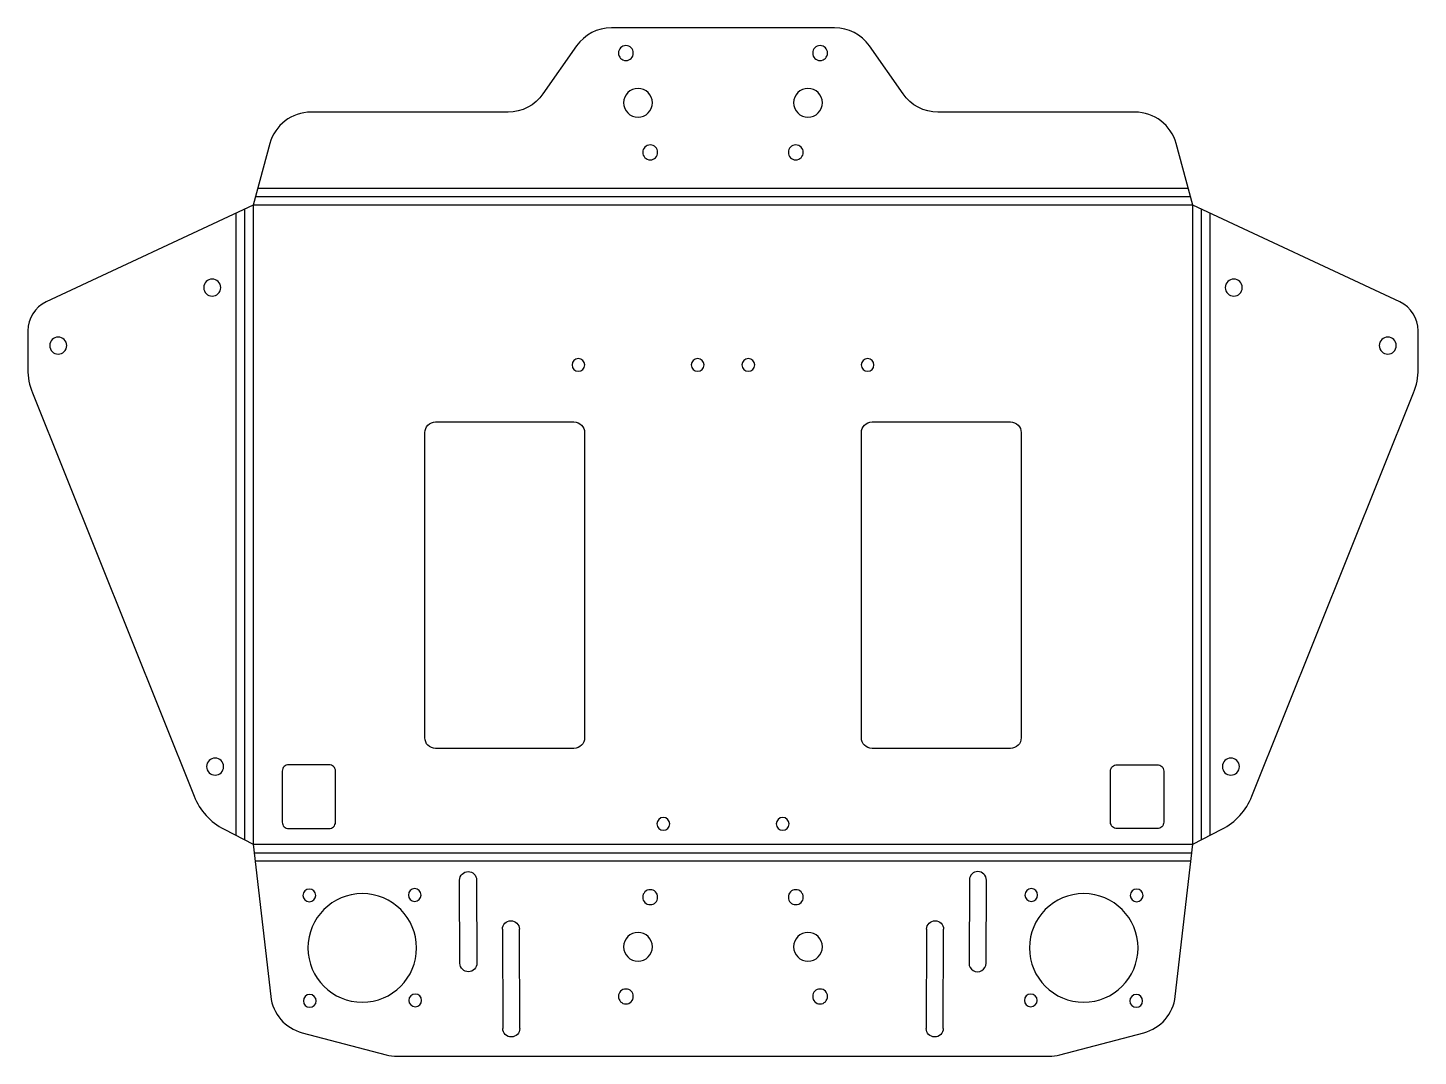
# Model space of a CAD drawing. Header units: millimetres. Extents: x -173 to 480, y 0 to 483.
import ezdxf

# ---------------------------------------------------------------- set-up
doc = ezdxf.new("R2010")
doc.units = ezdxf.units.MM

msp = doc.modelspace()

# ---------------------------------------------------------------- linework, layer by layer
at = {"layer": 'BEND'}
for p, q in [((372.56, 403.5), (-66.47, 403.5)), ((-71.53, 101.57), (-71.53, 397.65)), ((377.62, 397.65), (377.62, 101.57)), ((-67.08, 95.52), (373.17, 95.52))]:
    msp.add_line(p, q, dxfattribs=at)
at = {"layer": 'BEND_EXTENT'}
for p, q in [((-65.39, 407.49), (371.48, 407.49)), ((-75.52, 103.63), (-75.52, 395.79)), ((381.61, 395.79), (381.61, 103.63)), ((372.72, 91.53), (-66.63, 91.53))]:
    msp.add_line(p, q, dxfattribs=at)
msp.add_lwpolyline([(-67.54, 399.51), (-67.54, 99.51), (373.63, 99.51), (373.63, 399.51)], close=True, dxfattribs=at)
at = {"layer": 'INTERIOR_PROFILES'}
for p, q in [((49.44, 59.59), (49.63, 13)), ((57.63, 13.03), (57.44, 59.62)), ((248.65, 59.62), (248.46, 13.03)), ((256.46, 13), (256.65, 59.59))]:
    msp.add_line(p, q, dxfattribs=at)
for points in [[(13.03, 149.51), (13.03, 292.78, -0.414214), (18.03, 297.78), (83.04, 297.78, -0.414214), (88.04, 292.78), (88.04, 149.51, -0.414214), (83.04, 144.51), (18.03, 144.51, -0.414214)], [(288.06, 144.51), (223.05, 144.51, -0.414214), (218.05, 149.51), (218.05, 292.78, -0.414214), (223.05, 297.78), (288.06, 297.78, -0.414214), (293.06, 292.78), (293.06, 149.51, -0.414214)], [(-31.95, 106.86, 0.414214), (-28.95, 109.86), (-28.95, 133.86, 0.414214), (-31.95, 136.86), (-50.95, 136.86, 0.414214), (-53.95, 133.86), (-53.95, 109.86, 0.414214), (-50.95, 106.86)], [(335.04, 109.86), (335.04, 133.86, -0.414214), (338.04, 136.86), (357.04, 136.86, -0.414214), (360.04, 133.86), (360.04, 109.86, -0.414214), (357.04, 106.86), (338.04, 106.86, -0.414214)], [(37.35, 82.71), (37.5, 43.65, -1), (29.5, 43.61), (29.35, 82.68, -1)], [(268.59, 43.65, 1), (276.59, 43.61), (276.74, 82.68, 1), (268.74, 82.71)]]:
    msp.add_lwpolyline(points, format="xyb", close=True, dxfattribs=at)
at = {"layer": 'INTERIOR_PROFILES', "extrusion": (0, 0, -1)}
for centre, radius in [((-107.43, 470.98), 3.5), ((-198.66, 470.98), 3.5), ((-113.14, 447.67), 6.75), ((-192.95, 447.67), 6.75), ((-118.85, 424.36), 3.5), ((-187.24, 424.36), 3.5), ((86.84, 360.86), 4), ((-392.93, 360.86), 4), ((159.16, 333.64), 4), ((-465.25, 333.64), 4), ((-85.14, 324.57), 3), ((-141.14, 324.57), 3), ((-164.95, 324.57), 3), ((-220.95, 324.57), 3), ((85.47, 135.95), 4), ((-391.56, 135.95), 4), ((-125.04, 109.08), 3), ((-181.04, 109.08), 3), ((41.21, 75.48), 3), ((-8.29, 75.68), 3), ((-297.8, 75.68), 3), ((-347.3, 75.48), 3), ((16.36, 50.83), 25.5), ((-118.85, 74.66), 3.5), ((-187.24, 74.66), 3.5), ((-322.45, 50.83), 25.5), ((-113.14, 51.35), 6.75), ((-192.95, 51.35), 6.75), ((41.01, 25.98), 3), ((-8.49, 26.18), 3), ((-107.43, 28.04), 3.5), ((-198.66, 28.04), 3.5), ((-297.6, 26.18), 3), ((-347.1, 25.98), 3)]:
    msp.add_circle(centre, radius, dxfattribs=at)
for centre, start, end in [((-53.44, 59.61), -0.23116, 179.76883), ((-252.65, 59.61), 0.23117, 180.23117), ((-53.63, 13.01), 179.76883, 359.76883), ((-252.46, 13.01), -179.76883, 0.23117)]:
    msp.add_arc(centre, 4, start, end, dxfattribs=at)
at = {"layer": 'OUTER_PROFILES'}
msp.add_lwpolyline([(373.63, 99.51), (387.31, 106.56, 0.180254), (401.41, 122.06), (477.36, 311.4, 0.095839), (479.52, 322.58), (479.52, 340.58, 0.291473), (470.86, 354.17), (373.63, 399.51), (365.85, 428.47, 0.339247), (346.53, 443.28), (254, 443.28, -0.244698), (237.62, 451.81), (221.85, 474.33, 0.244698), (205.46, 482.86), (100.62, 482.86, 0.244698), (84.24, 474.33), (68.47, 451.81, -0.244698), (52.09, 443.28), (-40.44, 443.28, 0.339247), (-59.76, 428.47), (-67.54, 399.51), (-164.77, 354.17, 0.291473), (-173.43, 340.58), (-173.43, 322.58, 0.095839), (-171.27, 311.4), (-95.32, 122.06, 0.180254), (-81.22, 106.56), (-67.54, 99.51), (-59.37, 28.08, 0.309423), (-44.58, 11), (-5.16, 0.66, 0.065268), (0, 0), (306.09, 0, 0.065268), (311.25, 0.66), (350.67, 11, 0.309423), (365.46, 28.08)], format="xyb", close=True, dxfattribs=at)

doc.saveas('drawing.dxf')
